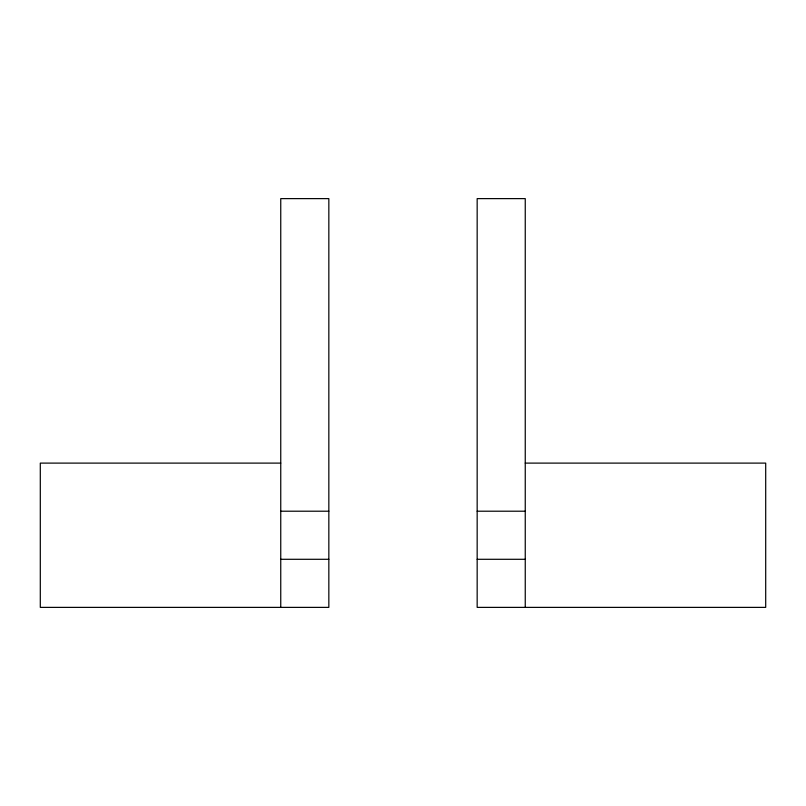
<?xml version="1.0" encoding="UTF-8"?>
<svg xmlns="http://www.w3.org/2000/svg" width="806" height="806" viewBox="0 0 806 806"><rect width="100%" height="100%" fill="white"/><g stroke="black" fill="none" stroke-linecap="round" stroke-linejoin="round"><path stroke-width="1.21" d="M280.75 463.107L40.3 463.107L40.3 607.381L328.838 607.381L328.838 198.619L280.75 198.619L280.75 607.381M525.25 463.107L765.7 463.107L765.7 607.381L477.162 607.381L477.162 198.619L525.25 198.619L525.25 607.381M280.75 511.206L328.838 511.206M477.162 511.206L525.25 511.206M280.75 559.293L328.838 559.293M477.162 559.293L525.25 559.293"/></g></svg>
